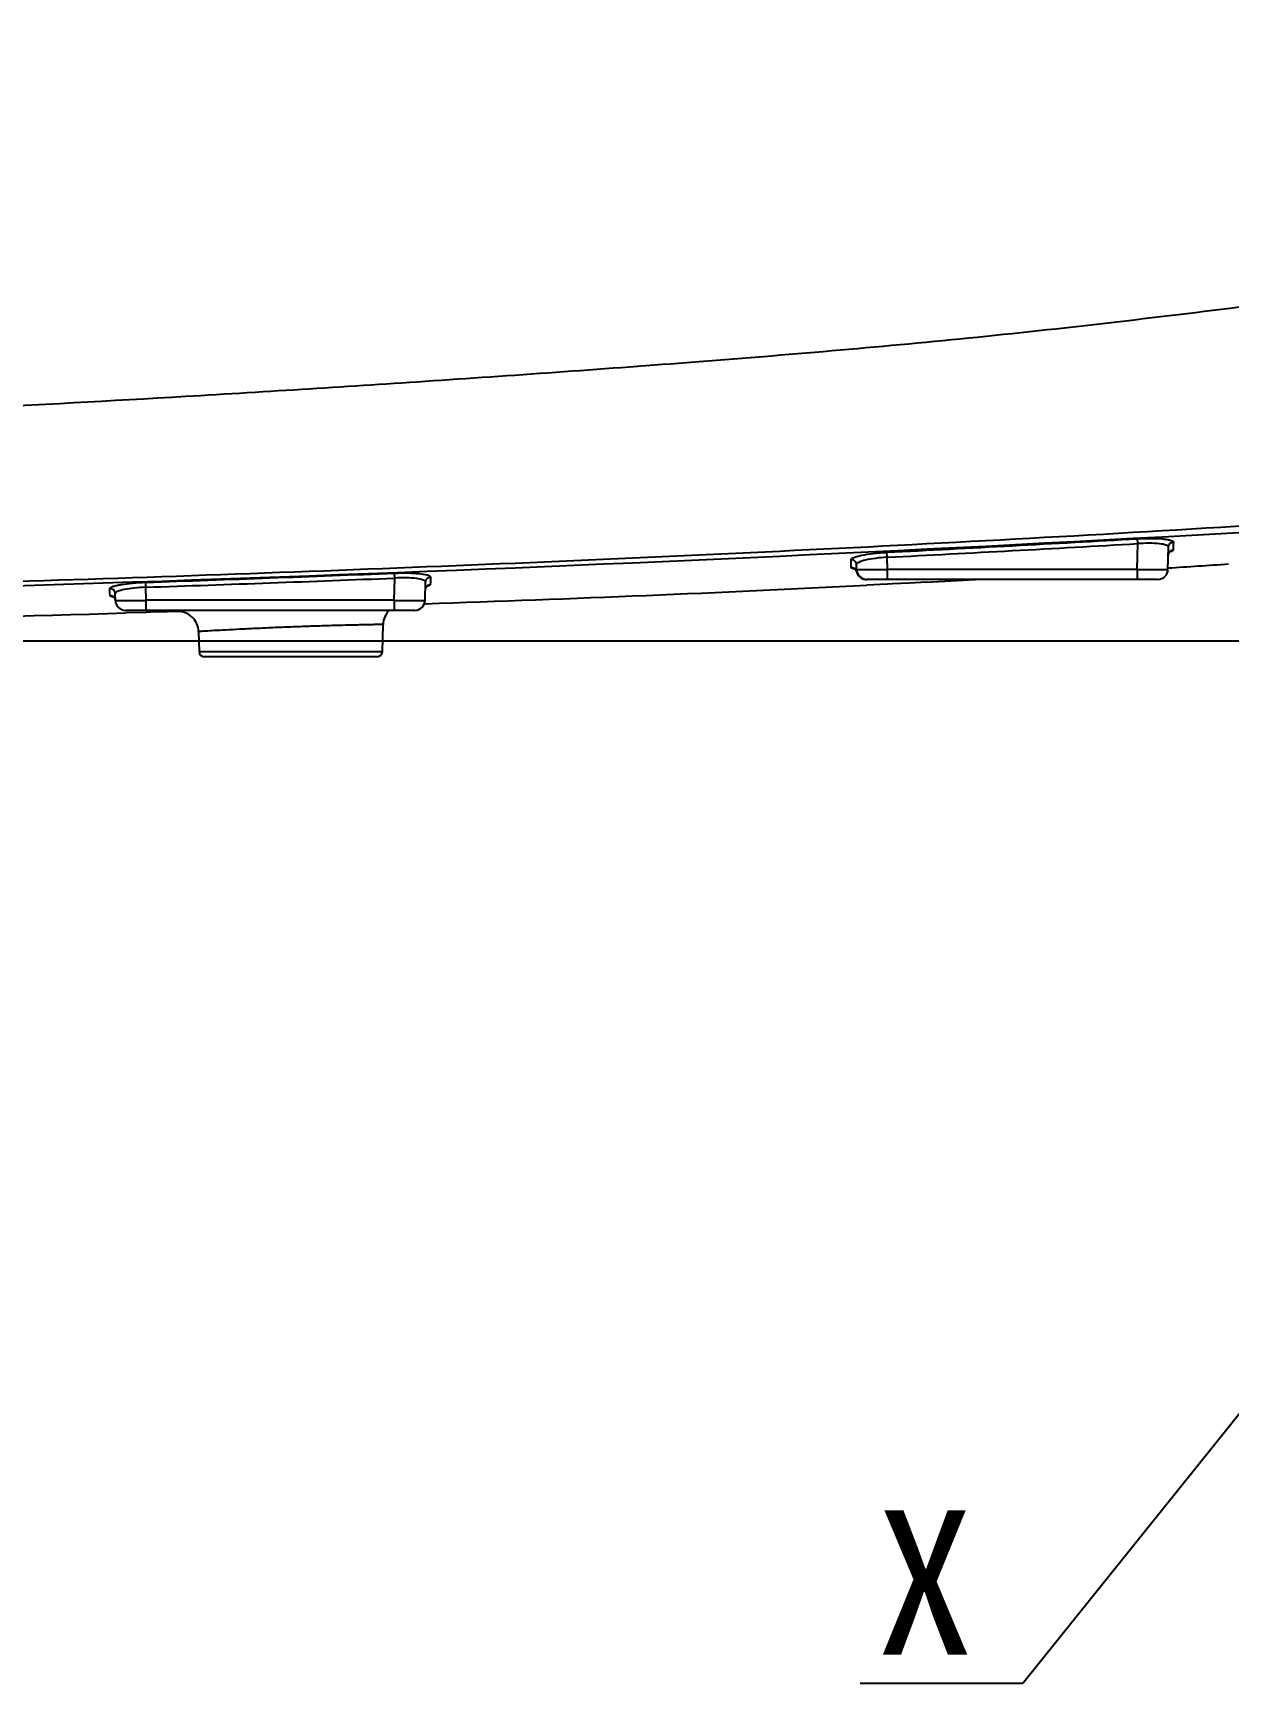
# Model space of a CAD drawing. Header units: millimetres. Extents: x 4086 to 8300, y 123 to 1549.
# Drawn here: x 6983.2 to 7041.2, y 821.1 to 902 of the extents above; entities that cross this region are included whole.
import ezdxf
from ezdxf import colors
from ezdxf.entities.mleader import LeaderData, LeaderLine
from ezdxf.math import Vec2, Vec3

# ---------------------------------------------------------------- set-up
doc = ezdxf.new("R2010")
doc.units = ezdxf.units.MM
doc.layers.add('外形图', color=7, linetype='Continuous')
doc.layers.add('标注层', color=7, linetype='Continuous', lineweight=0)
doc.styles.get("Standard").update_dxf_attribs({"font": 'simsun.ttc'})
doc.styles.add('思源黑', font='SourceHanSansCN-Normal.ttf')
doc.dimstyles.new('尺寸标注_1_4比例', dxfattribs={"dimtxt": 7, "dimasz": 6, "dimexe": 2, "dimexo": 1.5, "dimgap": 1, "dimtad": 1, "dimdec": 1, "dimlfac": 4, "dimdsep": 46, "dimtxsty": '思源黑', "dimcen": 0.09, "dimadec": 0, "dimazin": 0, "dimtp": 0.01, "dimtm": 0.01, "dimtfac": 1, "dimtdec": 1, "dimtofl": 0, "dimtmove": 0, "dimatfit": 3, "dimfxl": 1, "dimtolj": 1, "dimarcsym": 0})

# ---------------------------------------------------------------- blocks, each defined once
blk = doc.blocks.new('*D1290')
at = {"layer": 'Defpoints', "color": 0}
for p in [(6705.984, 1089.987), (6723.129, 1089.987), (7085.412, 872.485)]:
    blk.add_point(p, dxfattribs=at)
at = {"layer": '标注层', "color": 0, "lineweight": -2}
for p, q in [((6721.629, 1089.987), (6703.984, 1089.987)), ((6705.984, 878.485), (6705.984, 1083.987)), ((7083.912, 872.485), (6703.984, 872.485))]:
    blk.add_line(p, q, dxfattribs=at)
at = {"layer": '标注层', "color": 0}
for points in [[(6706.984, 1083.987), (6704.984, 1083.987), (6705.984, 1089.987)], [(6704.984, 878.485), (6706.984, 878.485), (6705.984, 872.485)]]:
    blk.add_solid(points, dxfattribs=at)
at = {"layer": '标注层', "color": 0, "insert": (6701.354, 981.236), "char_height": 7, "attachment_point": 5, "rotation": 90, "style": '思源黑'}
blk.add_mtext('\\A1;435.2', dxfattribs=at)
blk = doc.blocks.new('*D1296')
at = {"layer": 'Defpoints', "color": 0}
for p in [(6825.629, 1097.487), (7146.831, 1097.487), (7071.175, 836.635)]:
    blk.add_point(p, dxfattribs=at)
at = {"layer": '标注层', "color": 0, "lineweight": -2}
for p, q in [((6827.129, 1097.487), (7148.831, 1097.487)), ((7146.831, 842.635), (7146.831, 1091.487)), ((7072.675, 836.635), (7148.831, 836.635))]:
    blk.add_line(p, q, dxfattribs=at)
at = {"layer": '标注层', "color": 0}
for points in [[(7147.831, 1091.487), (7145.831, 1091.487), (7146.831, 1097.487)], [(7145.831, 842.635), (7147.831, 842.635), (7146.831, 836.635)]]:
    blk.add_solid(points, dxfattribs=at)
at = {"layer": '标注层', "color": 0, "insert": (7142.201, 969.51), "char_height": 7, "attachment_point": 5, "rotation": 90, "style": '思源黑'}
blk.add_mtext('\\A1;523.7', dxfattribs=at)
blk = doc.blocks.new('_Dot')
at = {"color": 0, "linetype": 'ByBlock', "lineweight": -2}
blk.add_line((-0.5, 0), (-1, 0), dxfattribs=at)
at = {"color": 0, "linetype": 'ByBlock', "const_width": 0.5}
blk.add_lwpolyline([(-0.25, 0, 1), (0.25, 0, 1)], format="xyb", close=True, dxfattribs=at)

msp = doc.modelspace()

# ---------------------------------------------------------------- linework, layer by layer
at = {"layer": '外形图', "color": 7, "linetype": 'Continuous'}
for p, q in [((7036.7641, 877.221), (7036.7501, 877.4611)), ((7024.6108, 876.5624), (7024.5983, 876.8024)), ((7024.6263, 875.9715), (7024.6108, 876.5624)), ((7036.7314, 875.9715), (7036.7641, 877.2212)), ((7038.2306, 875.9715), (7038.2591, 877.0572)), ((7038.487, 877.0312), (7038.4835, 876.9098)), ((7038.4907, 877.1606), (7038.487, 877.0312)), ((7038.4946, 877.2979), (7038.4907, 877.1606)), ((7000.7205, 875.5501), (7000.7107, 875.7916)), ((7022.8648, 876.1794), (7022.8581, 876.4491)), ((7022.8679, 876.055), (7022.8648, 876.1794)), ((7023.0858, 875.9423), (7023.1234, 875.8631)), ((7023.1266, 875.9715), (7023.1204, 876.2084)), ((7023.1234, 875.8631), (7023.1231, 875.8661)), ((7023.1234, 875.8629), (7023.1234, 875.8631)), ((7023.1235, 875.8629), (7023.1992, 875.6973)), ((7024.6262, 875.4846), (7024.6263, 875.9715)), ((7036.7314, 875.9715), (7024.6263, 875.9715)), ((7036.7314, 875.9715), (7036.7313, 875.4846)), ((6986.9024, 874.9222), (6986.8994, 875.0417)), ((6986.9053, 874.808), (6986.9024, 874.9222)), ((6988.6491, 875.1055), (6988.6407, 875.3464)), ((6988.6657, 874.4715), (6988.6491, 875.1056)), ((7000.6922, 874.4715), (7000.7205, 875.551)), ((7002.1914, 874.4715), (7002.2147, 875.3615)), ((7002.4482, 875.3549), (7002.4451, 875.2394)), ((7002.4548, 875.6022), (7002.4482, 875.3549)), ((7023.1992, 875.6973), (7023.3777, 875.541)), ((7023.3777, 875.541), (7023.524, 875.5053)), ((7024.6302, 875.2549), (7023.6228, 875.2038)), ((7037.7308, 875.4846), (7023.6264, 875.4846)), ((7024.8649, 875.267), (7024.6302, 875.2549)), ((7025.6868, 875.3096), (7024.8649, 875.267)), ((7026.5089, 875.3528), (7025.6868, 875.3096)), ((6986.9081, 874.7), (6986.9053, 874.808)), ((6987.1659, 874.4715), (6987.1573, 874.8006)), ((6988.6656, 873.9846), (6988.6657, 874.4715)), ((7000.6922, 874.4715), (6988.6657, 874.4715)), ((7000.6922, 874.4715), (7000.6921, 873.9846)), ((7002.1972, 874.3085), (7002.156, 874.3071)), ((7001.6916, 873.9846), (6987.6657, 873.9846)), ((6988.6669, 873.8853), (6987.6689, 873.8567)), ((6988.857, 873.8908), (6988.6669, 873.8853)), ((6989.6803, 873.9147), (6988.857, 873.8908)), ((6990.1734, 873.9291), (6989.6803, 873.9147)), ((6990.1734, 873.9291), (6990.4687, 873.9432)), ((7000.1226, 871.9781), (7000.1572, 873.2986)), ((6991.2021, 872.9566), (6991.2277, 871.9781)), ((7000.1226, 871.9781), (6991.2277, 871.9781)), ((6999.8727, 871.7346), (6991.4776, 871.7346))]:
    msp.add_line(p, q, dxfattribs=at)
for points in [[(7038.2484, 876.6684), (7038.2493, 876.6838), (7038.2968, 876.8022), (7038.3338, 876.8369)], [(7023.0261, 875.9953), (7023.0282, 875.9937), (7023.0858, 875.9423)], [(7002.2048, 874.998), (7002.2492, 875.1258), (7002.2872, 875.1629)], [(6987.0629, 874.6398), (6987.0651, 874.6381), (6987.123, 874.5851)]]:
    msp.add_lwpolyline(points, dxfattribs=at)
for centre, radius, start, end in [((6907.2367, 3280.8726), 2406.8675, 271.0386015, 273.2154972), ((6918.143, 2953.3491), 2079.2736, 272.9347301, 273.2700744), ((6918.8866, 2940.9789), 2067.1216, 272.9317063, 273.269062), ((6919.3187, 2918.5732), 2044.4025, 271.9431728, 272.2816703), ((7022.8702, 875.7987), 0.2621, 23.754845, 34.330133), ((7022.1679, 875.9477), 0.9587, 355.117054, 1.41946), ((7023.6264, 875.9846), 0.5, 181.500172, 270.000165), ((7037.7308, 875.9846), 0.5, 269.999803, 358.499891), ((6978.9471, 1790.8399), 916.7174, 273.7076068, 273.892311), ((6919.0057, 2934.6119), 2060.6827, 271.9367523, 272.2726178), ((6958.6071, 2174.3795), 1300.8015, 271.9203501, 272.8649063), ((7023.6086, 875.9842), 0.4995, 219.339572, 248.951966), ((6970.6279, 1930.4122), 1056.5382, 273.0318286, 273.1609278), ((6987.6658, 874.4846), 0.5, 181.500172, 270.000165), ((7001.6916, 874.4846), 0.5, 269.999803, 358.499891), ((6877.8732, 4719.114), 3846.8246, 271.211336, 271.6355529), ((6990.2012, 872.9296), 1.0012, 1.549987, 91.629502), ((7001.1569, 873.2724), 1.0001, 134.281776, 178.497117), ((6991.4776, 871.9846), 0.25, 181.5, 270), ((6999.8727, 871.9846), 0.25, 270, 358.5)]:
    msp.add_arc(centre, radius, start, end, dxfattribs=at)
for points, knots in [([(6951.1829, 882.7019), (6957.0874, 882.8365), (6970.2198, 883.2692), (6987.3491, 884.1553), (7002.8104, 885.1292), (7015.4784, 886.0337), (7028.6661, 887.1384), (7037.5913, 888.194), (7042.1006, 888.7611)], [0, 0, 0, 0, 0.1943786, 0.4324246, 0.5644925, 0.7042503, 0.850421, 1, 1, 1, 1]), ([(6950.8829, 874.6537), (6958.493, 874.7593), (6973.7219, 875.0976), (7004.1779, 876.0957), (7027.0164, 877.1791), (7042.2282, 878.1105)], [0, 0, 0, 0, 0.2497626, 0.4998628, 1, 1, 1, 1]), ([(7036.7501, 877.4611), (7036.9668, 877.4743), (7037.3699, 877.4841), (7037.8465, 877.4678), (7038.1589, 877.4323), (7038.3242, 877.4001), (7038.4316, 877.3666), (7038.4857, 877.3295), (7038.4926, 877.3095)], [0, 0, 0, 0, 0.3672087, 0.6819458, 0.8051811, 0.8999952, 0.9641695, 1, 1, 1, 1]), ([(7022.8581, 876.4486), (7022.8543, 876.468), (7022.9045, 876.5183), (7023.0021, 876.5597), (7023.1635, 876.6144), (7023.4742, 876.6848), (7023.9596, 876.7573), (7024.3738, 876.7905), (7024.5983, 876.8022)], [0, 0, 0, 0, 0.0327344, 0.0950464, 0.187546, 0.3098064, 0.6265019, 1, 1, 1, 1]), ([(7024.6108, 876.5624), (7024.4184, 876.5517), (7024.062, 876.5182), (7023.6009, 876.4409), (7023.2993, 876.3528), (7023.1563, 876.2759), (7023.1199, 876.2281), (7023.1204, 876.2084)], [0, 0, 0, 0, 0.3694852, 0.684286, 0.8986318, 0.9622815, 1, 1, 1, 1]), ([(7038.2591, 877.0572), (7038.2596, 877.0756), (7038.2228, 877.1199), (7038.0767, 877.177), (7037.7735, 877.2276), (7037.3112, 877.2459), (7036.9557, 877.2348), (7036.7641, 877.2212)], [0, 0, 0, 0, 0.0357556, 0.0968849, 0.3088007, 0.6259636, 1, 1, 1, 1]), ([(7038.2484, 876.6683), (7038.2489, 876.6874), (7038.2612, 876.7662), (7038.3129, 876.8392), (7038.3643, 876.871)], [0, 0, 0, 0, 0.2406311, 1, 1, 1, 1]), ([(7038.2591, 877.0572), (7038.2607, 877.1173), (7038.312, 877.2408), (7038.4343, 877.2945), (7038.4946, 877.2979)], [0, 0, 0, 0, 0.4983575, 1, 1, 1, 1]), ([(7038.4835, 876.91), (7038.4869, 876.8933), (7038.4245, 876.8551), (7038.3813, 876.8424), (7038.3458, 876.8317)], [0, 0, 0, 0, 0.3154003, 1, 1, 1, 1]), ([(7038.4926, 877.3095), (7038.4933, 877.3076), (7038.4943, 877.3037), (7038.4946, 877.2996), (7038.4946, 877.2976)], [0, 0, 0, 0, 0.5057127, 1, 1, 1, 1]), ([(7000.7107, 875.7913), (7000.9252, 875.798), (7001.3241, 875.8064), (7001.8514, 875.779), (7002.2026, 875.7327), (7002.3845, 875.6763), (7002.4359, 875.6381), (7002.4473, 875.6189)], [0, 0, 0, 0, 0.3642818, 0.6767031, 0.8968061, 0.9621055, 1, 1, 1, 1]), ([(7022.9554, 876.0005), (7022.933, 876.0067), (7022.9002, 876.0155), (7022.8686, 876.043), (7022.8678, 876.0553)], [0, 0, 0, 0, 0.6532037, 1, 1, 1, 1]), ([(7023.1204, 876.2084), (7023.1199, 876.2286), (7023.1059, 876.3125), (7023.0466, 876.389), (7022.9896, 876.4188)], [0, 0, 0, 0, 0.2392495, 1, 1, 1, 1]), ([(7023.1266, 875.9715), (7023.1267, 875.9699), (7023.1363, 875.9715), (7023.1469, 875.9686), (7023.1718, 875.9691), (7023.1895, 875.9683), (7023.2001, 875.9681)], [0, 0, 0, 0, 0.0649536, 0.2539065, 0.5660744, 1, 1, 1, 1]), ([(7023.2001, 875.9681), (7023.2712, 875.9668), (7023.7466, 875.9648), (7024.222, 875.968), (7024.6263, 875.9715)], [0, 0, 0, 0, 0.1494053, 1, 1, 1, 1]), ([(7036.7314, 875.9715), (7036.8288, 875.9707), (7037.0201, 875.9692), (7037.2978, 875.9675), (7037.5537, 875.9664), (7037.7779, 875.966), (7037.9411, 875.9662), (7038.0492, 875.9669), (7038.1124, 875.9672), (7038.1605, 875.9688), (7038.1992, 875.9675), (7038.2153, 875.9722), (7038.2306, 875.9691), (7038.2306, 875.9715)], [0, 0, 0, 0, 0.1949215, 0.3827107, 0.555548, 0.7070195, 0.8313917, 0.8818181, 0.9237779, 0.9568453, 0.9806742, 0.9950961, 1, 1, 1, 1]), ([(6986.8994, 875.0406), (6986.8996, 875.0435), (6986.9008, 875.0494), (6986.9031, 875.055), (6986.9045, 875.0577)], [0, 0, 0, 0, 0.4820572, 1, 1, 1, 1]), ([(6987.1573, 874.8006), (6987.1557, 874.8641), (6987.0979, 874.9953), (6986.9633, 875.0437), (6986.8994, 875.0417)], [0, 0, 0, 0, 0.4983721, 1, 1, 1, 1]), ([(6986.9045, 875.0577), (6986.9152, 875.0782), (6986.9704, 875.1161), (6987.0815, 875.158), (6987.2475, 875.2013), (6987.5569, 875.2597), (6988.0272, 875.3154), (6988.4261, 875.3371), (6988.6408, 875.3458)], [0, 0, 0, 0, 0.0388567, 0.1060057, 0.20279, 0.3263435, 0.6376096, 1, 1, 1, 1]), ([(6988.6491, 875.1055), (6988.4567, 875.0988), (6988.1004, 875.0739), (6987.6392, 875.0114), (6987.3371, 874.9341), (6987.1939, 874.8648), (6987.1569, 874.8194), (6987.1573, 874.8006)], [0, 0, 0, 0, 0.3715961, 0.6877658, 0.9012937, 0.9637768, 1, 1, 1, 1]), ([(7002.2147, 875.3614), (7002.2153, 875.3802), (7002.1788, 875.4255), (7002.0328, 875.4859), (7001.7299, 875.5411), (7001.2677, 875.566), (7000.9122, 875.5608), (7000.7205, 875.5511)], [0, 0, 0, 0, 0.0364209, 0.0980443, 0.3102026, 0.6266367, 1, 1, 1, 1]), ([(7002.2048, 874.9979), (7002.2053, 875.0173), (7002.2179, 875.097), (7002.2711, 875.1707), (7002.3235, 875.2021)], [0, 0, 0, 0, 0.2403453, 1, 1, 1, 1]), ([(7002.2147, 875.3614), (7002.2163, 875.4221), (7002.269, 875.5472), (7002.3937, 875.5999), (7002.4548, 875.6022)], [0, 0, 0, 0, 0.4982765, 1, 1, 1, 1]), ([(7002.4451, 875.2399), (7002.4494, 875.2224), (7002.3839, 875.181), (7002.3385, 875.1688), (7002.3014, 875.158)], [0, 0, 0, 0, 0.3177081, 1, 1, 1, 1]), ([(7002.4473, 875.6189), (7002.449, 875.6161), (7002.4519, 875.6105), (7002.454, 875.6046), (7002.4549, 875.6016)], [0, 0, 0, 0, 0.5134433, 1, 1, 1, 1]), ([(6986.9989, 874.6437), (6986.9862, 874.6474), (6986.9532, 874.6584), (6986.9156, 874.6781), (6986.9081, 874.6996)], [0, 0, 0, 0, 0.3674914, 1, 1, 1, 1]), ([(6987.1656, 874.4636), (6987.1647, 874.4833), (6987.1497, 874.5652), (6987.0916, 874.6394), (6987.0359, 874.6689)], [0, 0, 0, 0, 0.2385978, 1, 1, 1, 1]), ([(6987.1659, 874.4715), (6987.166, 874.4691), (6987.1812, 874.4722), (6987.1976, 874.4675), (6987.2362, 874.4688), (6987.2844, 874.4672), (6987.3476, 874.4669), (6987.4557, 874.4662), (6987.619, 874.466), (6987.8433, 874.4664), (6988.0993, 874.4675), (6988.377, 874.4692), (6988.5682, 874.4707), (6988.6657, 874.4715)], [0, 0, 0, 0, 0.0049333, 0.0193817, 0.0432335, 0.0763201, 0.1182948, 0.1687322, 0.2931131, 0.444576, 0.6173876, 0.8051348, 1, 1, 1, 1]), ([(7000.6922, 874.4715), (7000.7896, 874.4707), (7000.9809, 874.4692), (7001.2585, 874.4675), (7001.5145, 874.4664), (7001.7387, 874.466), (7001.9019, 874.4662), (7002.01, 874.4669), (7002.0732, 874.4672), (7002.1213, 874.4688), (7002.16, 874.4675), (7002.1761, 874.4722), (7002.1914, 874.4691), (7002.1914, 874.4715)], [0, 0, 0, 0, 0.1949215, 0.3827107, 0.555548, 0.7070195, 0.8313917, 0.8818181, 0.9237779, 0.9568453, 0.9806742, 0.9950961, 1, 1, 1, 1]), ([(7000.1572, 873.2986), (7000.1569, 873.2969), (7000.146, 873.301), (7000.1332, 873.2966), (7000.1043, 873.2984), (7000.0675, 873.2966), (7000.019, 873.2961), (6999.9342, 873.2943), (6999.8025, 873.2919), (6999.6149, 873.2882), (6999.3894, 873.2837), (6999.1282, 873.2782), (6998.716, 873.2691), (6998.133, 873.2549), (6997.3686, 873.2338), (6996.5394, 873.2074), (6995.6774, 873.1763), (6994.8156, 873.1412), (6993.987, 873.104), (6993.2233, 873.0665), (6992.5538, 873.0322), (6992.0044, 873.0009), (6991.5959, 872.9814), (6991.3449, 872.9609), (6991.2306, 872.9611), (6991.2021, 872.9566)], [0, 0, 0, 0, 0.0006086, 0.0024266, 0.0054424, 0.0096447, 0.0150218, 0.0215624, 0.0380879, 0.0591001, 0.0843609, 0.1136026, 0.1465578, 0.2223668, 0.3087877, 0.4025566, 0.5000407, 0.5975174, 0.6912738, 0.7776865, 0.8534819, 0.9156512, 0.9618991, 0.9903381, 1, 1, 1, 1])]:
    msp.add_open_spline(points, degree=3, knots=knots, dxfattribs=at)
for points in [[(7038.3643, 876.871), (7038.3998, 876.893), (7038.4418, 876.9074), (7038.4835, 876.9098)], [(7022.9896, 876.4188), (7022.9497, 876.4396), (7022.903, 876.4513), (7022.8581, 876.4491)], [(7022.9822, 876.0334), (7022.9466, 876.0488), (7022.9066, 876.0569), (7022.8679, 876.055)], [(7023.0167, 875.9865), (7022.9961, 875.9904), (7022.9756, 875.9949), (7022.9554, 876.0005)], [(7023.0866, 875.9465), (7023.0611, 875.9839), (7023.0237, 876.0153), (7022.9822, 876.0334)], [(7023.1097, 875.9721), (7023.0786, 875.9761), (7023.0475, 875.9807), (7023.0167, 875.9865)], [(7023.1231, 875.8661), (7023.1199, 875.8792), (7023.1155, 875.8919), (7023.1101, 875.9042)], [(7023.1231, 875.8661), (7023.1406, 875.7944), (7023.1752, 875.725), (7023.222, 875.6678)], [(7002.3014, 875.158), (7002.2765, 875.1508), (7002.2513, 875.1444), (7002.2261, 875.1385)], [(7002.3235, 875.2021), (7002.3598, 875.224), (7002.4027, 875.2379), (7002.4451, 875.2395)], [(7023.4293, 875.5179), (7023.4861, 875.4961), (7023.5479, 875.4846), (7023.6087, 875.4846)], [(6987.0359, 874.6689), (6986.9972, 874.6895), (6986.9519, 874.7013), (6986.9081, 874.7)], [(6987.0572, 874.6298), (6987.0376, 874.6337), (6987.0181, 874.6382), (6986.9989, 874.6437)], [(6987.1487, 874.6145), (6987.118, 874.6188), (6987.0875, 874.6237), (6987.0572, 874.6298)]]:
    msp.add_open_spline(points, degree=3, dxfattribs=at)

# ---------------------------------------------------------------- dimensions: what is measured, and where the dimension line sits
at = {"layer": '标注层'}
dim = msp.add_linear_dim(base=(7146.8315, 1097.4867), p1=(7071.1752, 836.6346), p2=(6825.6288, 1097.4867), angle=90, text='523.7', dimstyle='尺寸标注_1_4比例', dxfattribs=at)
dim.commit()
dim.dimension.update_dxf_attribs({"geometry": '*D1296', "text_midpoint": (7146.8315, 969.5096), "dimtype": 160})
dim = msp.add_linear_dim(base=(6705.9844, 1089.9867), p1=(7085.4125, 872.4846), p2=(6723.1288, 1089.9867), angle=90, text='435.2', dimstyle='尺寸标注_1_4比例', dxfattribs=at)
dim.commit()
dim.dimension.update_dxf_attribs({"geometry": '*D1290', "text_midpoint": (6701.3537, 981.2357)})

# ---------------------------------------------------------------- leaders
ml = msp.add_multileader_mtext('Standard', dxfattribs=at)
ml.set_content('X')
ml.set_leader_properties()
ml.set_arrow_properties(name='DOT')
ml.build(insert=Vec2(0, 0))
ml.multileader.update_dxf_attribs({"text_left_attachment_type": 6, "text_right_attachment_type": 5, "dogleg_length": 0.36})
ctx = ml.context
ctx.base_point, ctx.char_height, ctx.plane_origin = Vec3(7022.33, 821.9129), 7, Vec3(7084.4745, 837.7938)
ctx.left_attachment, ctx.right_attachment, ctx.text_align_type = 6, 5, 2
notes = []
notes.append((ctx, [(0, (1, 1, 0), (7031.1872, 821.9129), (-1, 0), 0.36, [(0, [(7049.6611, 844.9379)], 0, [])])]))
ctx.mtext.insert, ctx.mtext.alignment, ctx.mtext.flow_direction = Vec3(7028.8272, 830.3129), 3, 5
for ctx, leaders in notes:
    for number, flags, end, landing, length, lines in leaders:
        leader = LeaderData()
        leader.index, (leader.has_last_leader_line, leader.has_dogleg_vector, leader.attachment_direction) = number, flags
        leader.last_leader_point, leader.dogleg_vector, leader.dogleg_length = Vec3(end), Vec3(landing), length
        for number, points, colour, breaks in lines:
            line = LeaderLine()
            line.index, line.vertices, line.color, line.breaks = number, Vec3.list(points), colors.encode_raw_color(colour), breaks
            leader.lines.append(line)
        ctx.leaders.append(leader)

doc.saveas('drawing.dxf')
